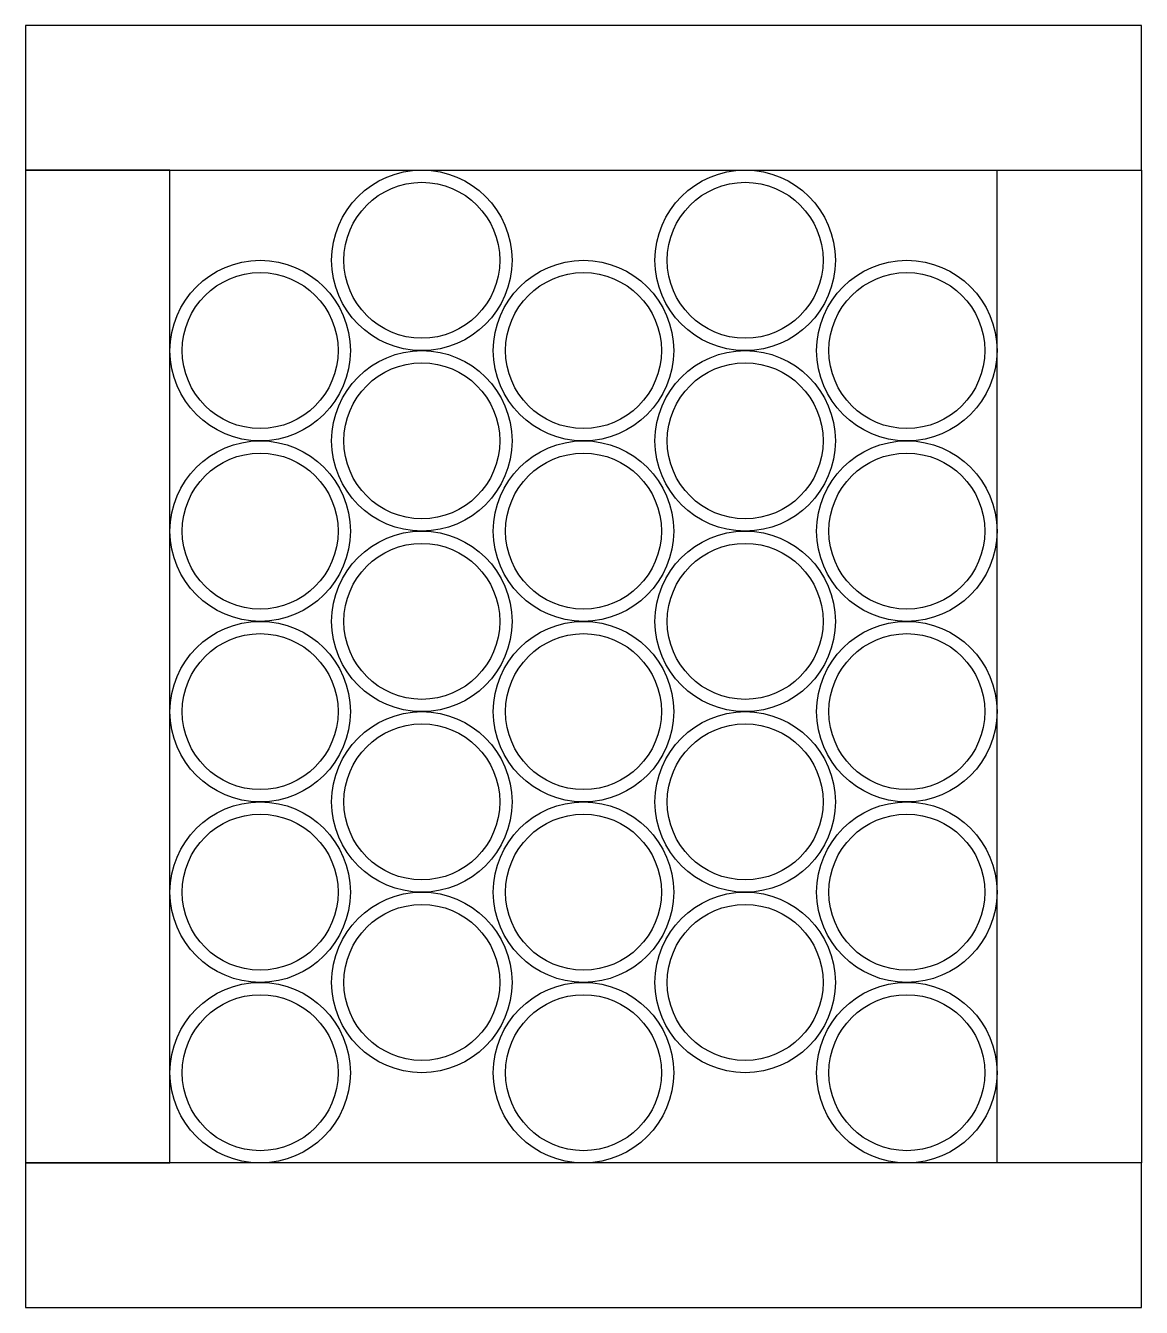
# Model space of a CAD drawing. Header units: inches. Extents: x -83 to 72, y -82 to 95.
import ezdxf

# ---------------------------------------------------------------- set-up
doc = ezdxf.new("R2010")
doc.units = ezdxf.units.IN
doc.header["$MEASUREMENT"] = 0
doc.layers.add('parede 2D', color=18, linetype='Continuous')
doc.layers.add('tubos 2D', color=14, linetype='Continuous')

msp = doc.modelspace()

# ---------------------------------------------------------------- linework, layer by layer
at = {"layer": 'parede 2D'}
for points in [[(72.1, 95), (62.5, 95), (-62.5, 95), (-82.5, 95), (-82.5, 75), (-62.5, 75), (52.1, 75), (72.1, 75)], [(-62.5, -62.5), (-62.5, 75), (-82.5, 75), (-82.5, -62.5)], [(52.1, -62.5), (52.1, 75), (72.1, 75), (72.1, -62.5)], [(72.1, -82.5), (72.1, -62.5), (52.1, -62.5), (-62.5, -62.5), (-82.5, -62.5), (-82.5, -82.5), (-62.5, -82.5), (62.5, -82.5)]]:
    msp.add_lwpolyline(points, close=True, dxfattribs=at)
at = {"layer": 'tubos 2D'}
for centre, radius in [((-27.6, 62.5), 12.5), ((17.2, 62.5), 12.5), ((-27.6, 62.5), 10.8), ((17.2, 62.5), 10.8), ((-50, 50), 12.5), ((-5.2, 50), 12.5), ((39.6, 50), 12.5), ((-50, 50), 10.8), ((-5.2, 50), 10.8), ((39.6, 50), 10.8), ((-27.6, 37.5), 12.5), ((17.2, 37.5), 12.5), ((-27.6, 37.5), 10.8), ((17.2, 37.5), 10.8), ((-50, 25), 12.5), ((-5.2, 25), 12.5), ((39.6, 25), 12.5), ((-50, 25), 10.8), ((-5.2, 25), 10.8), ((39.6, 25), 10.8), ((-27.6, 12.5), 12.5), ((17.2, 12.5), 12.5), ((-27.6, 12.5), 10.8), ((17.2, 12.5), 10.8), ((-50, 0), 12.5), ((-5.2, 0), 12.5), ((39.6, 0), 12.5), ((-50, 0), 10.8), ((-5.2, 0), 10.8), ((39.6, 0), 10.8), ((39.6, 0), 10.8), ((-27.6, -12.5), 12.5), ((17.2, -12.5), 12.5), ((-27.6, -12.5), 10.8), ((17.2, -12.5), 10.8), ((-50, -25), 12.5), ((-50, -25), 10.8), ((-5.2, -25), 12.5), ((-5.2, -25), 10.8), ((39.6, -25), 12.5), ((39.6, -25), 10.8), ((-27.6, -37.5), 12.5), ((17.2, -37.5), 12.5), ((-27.6, -37.5), 10.8), ((17.2, -37.5), 10.8), ((-50, -50), 12.5), ((-5.2, -50), 12.5), ((39.6, -50), 12.5), ((-50, -50), 10.8), ((-5.2, -50), 10.8), ((39.6, -50), 10.8)]:
    msp.add_circle(centre, radius, dxfattribs=at)

doc.saveas('drawing.dxf')
